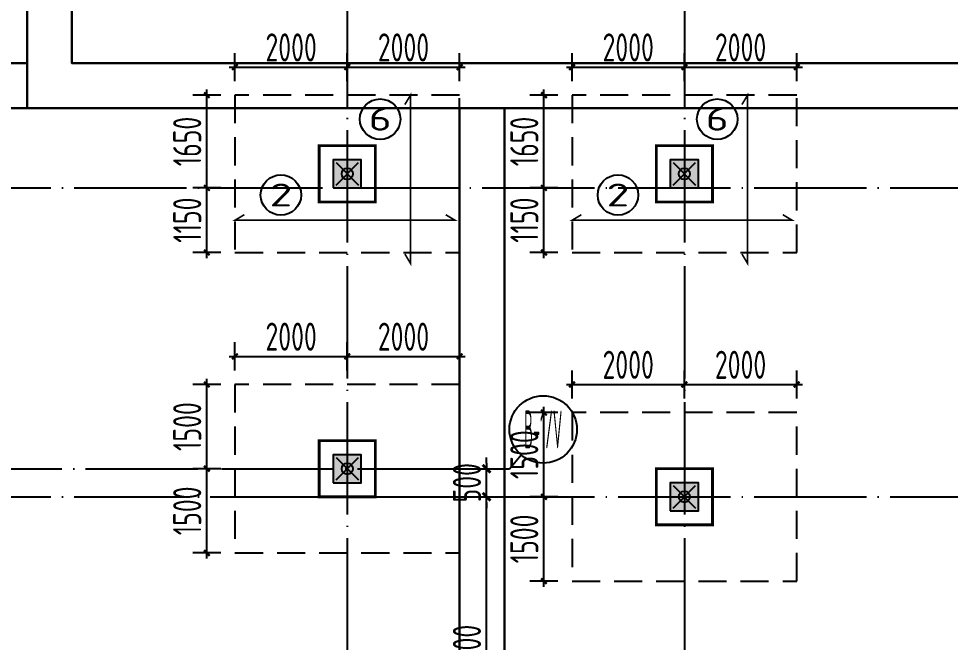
# Model space of a CAD drawing. Extents: x -57409 to 252654, y -8259 to 229119.
# Drawn here: x 82328 to 98913, y 173271 to 184376 of the extents above; entities that cross this region are included whole.
import ezdxf
from ezdxf.enums import TextEntityAlignment as Align

# ---------------------------------------------------------------- set-up
doc = ezdxf.new("R2010")
doc.units = 0
doc.header["$LTSCALE"] = 100
doc.header["$PDMODE"] = 35
doc.header["$PDSIZE"] = 200
doc.linetypes.add('DASHED', pattern=[0.75, 0.5, -0.25])
doc.linetypes.add('DOTE', pattern=[2.42, 2, -0.2, 0.02, -0.2])
doc.layers.get('0').update_dxf_attribs({"linetype": 'CONTINUOUS'})
doc.layers.get('Defpoints').update_dxf_attribs({"linetype": 'CONTINUOUS'})
for name, color, linetype in [('B-TEXT', 3, 'CONTINUOUS'), ('codim', 7, 'CONTINUOUS'), ('COLU', 7, 'CONTINUOUS'), ('CT', 2, 'CONTINUOUS'), ('dote', 253, 'DOTE'), ('h填实-柱墙', 254, 'CONTINUOUS'), ('Z-AXIS', 3, 'CONTINUOUS'), ('Z-TEXT', 2, 'CONTINUOUS'), ('z柱下板带', 140, 'CONTINUOUS'), ('板底钢筋', 24, 'CONTINUOUS')]:
    doc.layers.add(name, color=color, linetype=linetype)
doc.layers.add('重心计算', color=7, linetype='CONTINUOUS', plot=False)
doc.styles.add('_TCH_AXIS', font='tssdeng.shx', dxfattribs={"width": 0.7, "bigfont": 'tssdchn.shx'})
doc.styles.add('COMPLEX', font='tssdeng.shx', dxfattribs={"width": 0.7, "bigfont": 'tssdchn.shx'})
doc.styles.add('Jgcad-DIM', font='tssdeng.shx', dxfattribs={"width": 0.7, "bigfont": 'tssdchn.shx'})
doc.styles.add('TSSD_Dimension', font='tssdeng.shx', dxfattribs={"width": 0.7})
doc.dimstyles.new('TSSD_100_100$0', dxfattribs={"dimtxt": 300, "dimasz": 100, "dimexe": 100, "dimexo": 250, "dimgap": 100, "dimtad": 1, "dimdec": 0, "dimzin": 0, "dimdsep": 46, "dimtxsty": 'TSSD_Dimension', "dimblk": '_tsdbk', "dimblk1": '_tsdbk', "dimblk2": '_tsdbk', "dimsah": 1, "dimcen": 0, "dimdle": 100, "dimclrt": 7, "dimadec": 0, "dimazin": 0, "dimtfac": 1, "dimtdec": 0, "dimtix": 1, "dimtmove": 2, "dimatfit": 3, "dimldrblk": '_tsdbk', "dimfxl": 1, "dimtolj": 1, "dimtzin": 0, "dimarcsym": 0})

# ---------------------------------------------------------------- blocks, each defined once
blk = doc.blocks.new('_AXISO')
blk.add_circle((0, 0), 0.5)
at = {"layer": 'B-TEXT', "style": 'COMPLEX', "width": 1.450893}
blk.add_attdef('A', text='', height=0.56, dxfattribs=at).set_placement((0.249375, -0.28), (0.749375, -0.28), align=Align.FIT)
blk = doc.blocks.new('_tsdbk')
blk.add_line((-1, 0), (0, 0))
at = {"const_width": 0.5}
blk.add_lwpolyline([(-0.7, -0.7), (0.7, 0.7)], dxfattribs=at)
blk = doc.blocks.new('*D344')
at = {"layer": 'Defpoints', "color": 0}
for p in [(89463, 176363), (90657, 176363), (89463, 175863)]:
    blk.add_point(p, dxfattribs=at)
at = {"layer": 'Z-AXIS', "color": 0, "lineweight": -2}
for p, q in [((90657, 176463), (90657, 176563)), ((89713, 176363), (90757, 176363)), ((90657, 175863), (90657, 176363)), ((89713, 175863), (90757, 175863)), ((90657, 175763), (90657, 175663))]:
    blk.add_line(p, q, dxfattribs=at)
at = {"layer": 'Z-AXIS', "color": 0, "lineweight": -2, "xscale": 100, "yscale": 100, "zscale": 100}
for p, rotation in [((90657, 176363), 270), ((90657, 175863), 90)]:
    blk.add_blockref('_tsdbk', p, dxfattribs=dict(at, rotation=rotation))
at = {"layer": 'Z-AXIS', "color": 7, "insert": (90307, 176113), "char_height": 500, "attachment_point": 5, "rotation": 90, "style": 'TSSD_Dimension'}
blk.add_mtext('\\A1;500', dxfattribs=at)
blk = doc.blocks.new('*D349')
at = {"layer": 'Defpoints', "color": 0}
for p in [(89463, 175863), (90657, 175863), (89463, 170363)]:
    blk.add_point(p, dxfattribs=at)
at = {"layer": 'Z-AXIS', "color": 0, "lineweight": -2}
for p, q in [((89713, 175863), (90757, 175863)), ((90657, 170463), (90657, 175763)), ((89713, 170363), (90757, 170363))]:
    blk.add_line(p, q, dxfattribs=at)
at = {"layer": 'Z-AXIS', "color": 0, "lineweight": -2, "xscale": 100, "yscale": 100, "zscale": 100}
for p, rotation in [((90657, 175863), 90), ((90657, 170363), 270)]:
    blk.add_blockref('_tsdbk', p, dxfattribs=dict(at, rotation=rotation))
at = {"layer": 'Z-AXIS', "color": 7, "insert": (90307, 173113), "char_height": 500, "attachment_point": 5, "rotation": 90, "style": 'TSSD_Dimension'}
blk.add_mtext('\\A1;5500', dxfattribs=at)
blk = doc.blocks.new('_ArchTick')
at = {"color": 0, "linetype": 'ByBlock', "const_width": 0.4}
blk.add_lwpolyline([(-0.5, -0.5), (0.5, 0.5)], dxfattribs=at)
blk = doc.blocks.new('*D1045')
at = {"layer": 'codim', "color": 7, "lineweight": -2}
for p, q in [((91928, 175863), (91428, 175863)), ((91928, 174363), (91428, 174363))]:
    blk.add_line(p, q, dxfattribs=at)
at = {"layer": 'codim', "color": 0, "lineweight": -2}
blk.add_line((91678, 174263), (91678, 175963), dxfattribs=at)
at = {"layer": 'Defpoints', "color": 0}
for p in [(91678, 175863), (92178, 175863), (92178, 174363)]:
    blk.add_point(p, dxfattribs=at)
at = {"layer": 'codim', "color": 0, "lineweight": -2, "xscale": 100, "yscale": 100, "zscale": 100}
for p, rotation in [((91678, 175863), 90), ((91678, 174363), 270)]:
    blk.add_blockref('_ArchTick', p, dxfattribs=dict(at, rotation=rotation))
at = {"layer": 'codim', "color": 1, "insert": (91328, 175113), "char_height": 500, "attachment_point": 5, "rotation": 90, "style": 'Jgcad-DIM'}
blk.add_mtext('\\A1;1500', dxfattribs=at)
blk = doc.blocks.new('*D1056')
at = {"layer": 'codim', "color": 0, "lineweight": -2}
blk.add_line((91678, 175763), (91678, 177463), dxfattribs=at)
at = {"layer": 'codim', "color": 7, "lineweight": -2}
for p, q in [((91928, 177363), (91428, 177363)), ((91928, 175863), (91428, 175863))]:
    blk.add_line(p, q, dxfattribs=at)
at = {"layer": 'Defpoints', "color": 0}
for p in [(91678, 177363), (92178, 177363), (92178, 175863)]:
    blk.add_point(p, dxfattribs=at)
at = {"layer": 'codim', "color": 0, "lineweight": -2, "xscale": 100, "yscale": 100, "zscale": 100}
for p, rotation in [((91678, 177363), 90), ((91678, 175863), 270)]:
    blk.add_blockref('_ArchTick', p, dxfattribs=dict(at, rotation=rotation))
at = {"layer": 'codim', "color": 1, "insert": (91328, 176613), "char_height": 500, "attachment_point": 5, "rotation": 90, "style": 'Jgcad-DIM'}
blk.add_mtext('\\A1;1500', dxfattribs=at)
blk = doc.blocks.new('*D1057')
at = {"layer": 'codim', "color": 7, "lineweight": -2}
for p, q in [((92178, 177613), (92178, 178113)), ((94178, 177613), (94178, 178113))]:
    blk.add_line(p, q, dxfattribs=at)
at = {"layer": 'codim', "color": 0, "lineweight": -2}
blk.add_line((92078, 177863), (94278, 177863), dxfattribs=at)
at = {"layer": 'Defpoints', "color": 0}
for p in [(94178, 177863), (92178, 177363), (94178, 177363)]:
    blk.add_point(p, dxfattribs=at)
at = {"layer": 'codim', "color": 0, "lineweight": -2, "xscale": 100, "yscale": 100, "zscale": 100, "rotation": 180}
blk.add_blockref('_ArchTick', (92178, 177863), dxfattribs=at)
at = {"layer": 'codim', "color": 0, "lineweight": -2, "xscale": 100, "yscale": 100, "zscale": 100}
blk.add_blockref('_ArchTick', (94178, 177863), dxfattribs=at)
at = {"layer": 'codim', "color": 1, "insert": (93178, 178213), "char_height": 500, "attachment_point": 5, "style": 'Jgcad-DIM'}
blk.add_mtext('\\A1;2000', dxfattribs=at)
blk = doc.blocks.new('*D1058')
at = {"layer": 'codim', "color": 7, "lineweight": -2}
for p, q in [((94178, 177613), (94178, 178113)), ((96178, 177613), (96178, 178113))]:
    blk.add_line(p, q, dxfattribs=at)
at = {"layer": 'codim', "color": 0, "lineweight": -2}
blk.add_line((94078, 177863), (96278, 177863), dxfattribs=at)
at = {"layer": 'Defpoints', "color": 0}
for p in [(96178, 177863), (94178, 177363), (96178, 177363)]:
    blk.add_point(p, dxfattribs=at)
at = {"layer": 'codim', "color": 0, "lineweight": -2, "xscale": 100, "yscale": 100, "zscale": 100, "rotation": 180}
blk.add_blockref('_ArchTick', (94178, 177863), dxfattribs=at)
at = {"layer": 'codim', "color": 0, "lineweight": -2, "xscale": 100, "yscale": 100, "zscale": 100}
blk.add_blockref('_ArchTick', (96178, 177863), dxfattribs=at)
at = {"layer": 'codim', "color": 1, "insert": (95178, 178213), "char_height": 500, "attachment_point": 5, "style": 'Jgcad-DIM'}
blk.add_mtext('\\A1;2000', dxfattribs=at)
blk = doc.blocks.new('*D1059')
at = {"layer": 'codim', "color": 0, "lineweight": -2}
blk.add_line((91678, 180113), (91678, 181463), dxfattribs=at)
at = {"layer": 'codim', "color": 7, "lineweight": -2}
for p, q in [((91928, 181363), (91428, 181363)), ((91928, 180213), (91428, 180213))]:
    blk.add_line(p, q, dxfattribs=at)
at = {"layer": 'Defpoints', "color": 0}
for p in [(91678, 181363), (92178, 181363), (92178, 180213)]:
    blk.add_point(p, dxfattribs=at)
at = {"layer": 'codim', "color": 0, "lineweight": -2, "xscale": 100, "yscale": 100, "zscale": 100}
for p, rotation in [((91678, 181363), 90), ((91678, 180213), 270)]:
    blk.add_blockref('_ArchTick', p, dxfattribs=dict(at, rotation=rotation))
at = {"layer": 'codim', "color": 1, "insert": (91328, 180788), "char_height": 500, "attachment_point": 5, "rotation": 90, "style": 'Jgcad-DIM'}
blk.add_mtext('\\A1;1150', dxfattribs=at)
blk = doc.blocks.new('*D1060')
at = {"layer": 'codim', "color": 0, "lineweight": -2}
blk.add_line((91678, 181263), (91678, 183113), dxfattribs=at)
at = {"layer": 'codim', "color": 7, "lineweight": -2}
for p, q in [((91928, 183013), (91428, 183013)), ((91928, 181363), (91428, 181363))]:
    blk.add_line(p, q, dxfattribs=at)
at = {"layer": 'Defpoints', "color": 0}
for p in [(91678, 183013), (92178, 183013), (92178, 181363)]:
    blk.add_point(p, dxfattribs=at)
at = {"layer": 'codim', "color": 0, "lineweight": -2, "xscale": 100, "yscale": 100, "zscale": 100}
for p, rotation in [((91678, 183013), 90), ((91678, 181363), 270)]:
    blk.add_blockref('_ArchTick', p, dxfattribs=dict(at, rotation=rotation))
at = {"layer": 'codim', "color": 1, "insert": (91328, 182188), "char_height": 500, "attachment_point": 5, "rotation": 90, "style": 'Jgcad-DIM'}
blk.add_mtext('\\A1;1650', dxfattribs=at)
blk = doc.blocks.new('*D1061')
at = {"layer": 'codim', "color": 7, "lineweight": -2}
for p, q in [((92178, 183263), (92178, 183763)), ((94178, 183263), (94178, 183763))]:
    blk.add_line(p, q, dxfattribs=at)
at = {"layer": 'codim', "color": 0, "lineweight": -2}
blk.add_line((92078, 183513), (94278, 183513), dxfattribs=at)
at = {"layer": 'Defpoints', "color": 0}
for p in [(94178, 183513), (92178, 183013), (94178, 183013)]:
    blk.add_point(p, dxfattribs=at)
at = {"layer": 'codim', "color": 0, "lineweight": -2, "xscale": 100, "yscale": 100, "zscale": 100, "rotation": 180}
blk.add_blockref('_ArchTick', (92178, 183513), dxfattribs=at)
at = {"layer": 'codim', "color": 0, "lineweight": -2, "xscale": 100, "yscale": 100, "zscale": 100}
blk.add_blockref('_ArchTick', (94178, 183513), dxfattribs=at)
at = {"layer": 'codim', "color": 1, "insert": (93178, 183863), "char_height": 500, "attachment_point": 5, "style": 'Jgcad-DIM'}
blk.add_mtext('\\A1;2000', dxfattribs=at)
blk = doc.blocks.new('*D1062')
at = {"layer": 'codim', "color": 7, "lineweight": -2}
for p, q in [((94178, 183263), (94178, 183763)), ((96178, 183263), (96178, 183763))]:
    blk.add_line(p, q, dxfattribs=at)
at = {"layer": 'codim', "color": 0, "lineweight": -2}
blk.add_line((94078, 183513), (96278, 183513), dxfattribs=at)
at = {"layer": 'Defpoints', "color": 0}
for p in [(96178, 183513), (94178, 183013), (96178, 183013)]:
    blk.add_point(p, dxfattribs=at)
at = {"layer": 'codim', "color": 0, "lineweight": -2, "xscale": 100, "yscale": 100, "zscale": 100, "rotation": 180}
blk.add_blockref('_ArchTick', (94178, 183513), dxfattribs=at)
at = {"layer": 'codim', "color": 0, "lineweight": -2, "xscale": 100, "yscale": 100, "zscale": 100}
blk.add_blockref('_ArchTick', (96178, 183513), dxfattribs=at)
at = {"layer": 'codim', "color": 1, "insert": (95178, 183863), "char_height": 500, "attachment_point": 5, "style": 'Jgcad-DIM'}
blk.add_mtext('\\A1;2000', dxfattribs=at)
blk = doc.blocks.new('*D1105')
at = {"layer": 'codim', "color": 7, "lineweight": -2}
for p, q in [((85928, 176363), (85428, 176363)), ((85928, 174863), (85428, 174863))]:
    blk.add_line(p, q, dxfattribs=at)
at = {"layer": 'codim', "color": 0, "lineweight": -2}
blk.add_line((85678, 174763), (85678, 176463), dxfattribs=at)
at = {"layer": 'Defpoints', "color": 0}
for p in [(85678, 176363), (86178, 176363), (86178, 174863)]:
    blk.add_point(p, dxfattribs=at)
at = {"layer": 'codim', "color": 0, "lineweight": -2, "xscale": 100, "yscale": 100, "zscale": 100}
for p, rotation in [((85678, 176363), 90), ((85678, 174863), 270)]:
    blk.add_blockref('_ArchTick', p, dxfattribs=dict(at, rotation=rotation))
at = {"layer": 'codim', "color": 1, "insert": (85328, 175613), "char_height": 500, "attachment_point": 5, "rotation": 90, "style": 'Jgcad-DIM'}
blk.add_mtext('\\A1;1500', dxfattribs=at)
blk = doc.blocks.new('*D1106')
at = {"layer": 'codim', "color": 0, "lineweight": -2}
blk.add_line((85678, 176263), (85678, 177963), dxfattribs=at)
at = {"layer": 'codim', "color": 7, "lineweight": -2}
for p, q in [((85928, 177863), (85428, 177863)), ((85928, 176363), (85428, 176363))]:
    blk.add_line(p, q, dxfattribs=at)
at = {"layer": 'Defpoints', "color": 0}
for p in [(85678, 177863), (86178, 177863), (86178, 176363)]:
    blk.add_point(p, dxfattribs=at)
at = {"layer": 'codim', "color": 0, "lineweight": -2, "xscale": 100, "yscale": 100, "zscale": 100}
for p, rotation in [((85678, 177863), 90), ((85678, 176363), 270)]:
    blk.add_blockref('_ArchTick', p, dxfattribs=dict(at, rotation=rotation))
at = {"layer": 'codim', "color": 1, "insert": (85328, 177113), "char_height": 500, "attachment_point": 5, "rotation": 90, "style": 'Jgcad-DIM'}
blk.add_mtext('\\A1;1500', dxfattribs=at)
blk = doc.blocks.new('*D1107')
at = {"layer": 'codim', "color": 7, "lineweight": -2}
for p, q in [((86178, 178113), (86178, 178613)), ((88178, 178113), (88178, 178613))]:
    blk.add_line(p, q, dxfattribs=at)
at = {"layer": 'codim', "color": 0, "lineweight": -2}
blk.add_line((86078, 178363), (88278, 178363), dxfattribs=at)
at = {"layer": 'Defpoints', "color": 0}
for p in [(88178, 178363), (86178, 177863), (88178, 177863)]:
    blk.add_point(p, dxfattribs=at)
at = {"layer": 'codim', "color": 0, "lineweight": -2, "xscale": 100, "yscale": 100, "zscale": 100, "rotation": 180}
blk.add_blockref('_ArchTick', (86178, 178363), dxfattribs=at)
at = {"layer": 'codim', "color": 0, "lineweight": -2, "xscale": 100, "yscale": 100, "zscale": 100}
blk.add_blockref('_ArchTick', (88178, 178363), dxfattribs=at)
at = {"layer": 'codim', "color": 1, "insert": (87178, 178713), "char_height": 500, "attachment_point": 5, "style": 'Jgcad-DIM'}
blk.add_mtext('\\A1;2000', dxfattribs=at)
blk = doc.blocks.new('*D923')
at = {"layer": 'codim', "color": 7, "lineweight": -2}
for p, q in [((88178, 178113), (88178, 178613)), ((90178, 178113), (90178, 178613))]:
    blk.add_line(p, q, dxfattribs=at)
at = {"layer": 'codim', "color": 0, "lineweight": -2}
blk.add_line((88078, 178363), (90278, 178363), dxfattribs=at)
at = {"layer": 'Defpoints', "color": 0}
for p in [(90178, 178363), (88178, 177863), (90178, 177863)]:
    blk.add_point(p, dxfattribs=at)
at = {"layer": 'codim', "color": 0, "lineweight": -2, "xscale": 100, "yscale": 100, "zscale": 100, "rotation": 180}
blk.add_blockref('_ArchTick', (88178, 178363), dxfattribs=at)
at = {"layer": 'codim', "color": 0, "lineweight": -2, "xscale": 100, "yscale": 100, "zscale": 100}
blk.add_blockref('_ArchTick', (90178, 178363), dxfattribs=at)
at = {"layer": 'codim', "color": 1, "insert": (89178, 178713), "char_height": 500, "attachment_point": 5, "style": 'Jgcad-DIM'}
blk.add_mtext('\\A1;2000', dxfattribs=at)
blk = doc.blocks.new('*D924')
at = {"layer": 'codim', "color": 0, "lineweight": -2}
blk.add_line((85678, 180113), (85678, 181463), dxfattribs=at)
at = {"layer": 'codim', "color": 7, "lineweight": -2}
for p, q in [((85928, 181363), (85428, 181363)), ((85928, 180213), (85428, 180213))]:
    blk.add_line(p, q, dxfattribs=at)
at = {"layer": 'Defpoints', "color": 0}
for p in [(85678, 181363), (86178, 181363), (86178, 180213)]:
    blk.add_point(p, dxfattribs=at)
at = {"layer": 'codim', "color": 0, "lineweight": -2, "xscale": 100, "yscale": 100, "zscale": 100}
for p, rotation in [((85678, 181363), 90), ((85678, 180213), 270)]:
    blk.add_blockref('_ArchTick', p, dxfattribs=dict(at, rotation=rotation))
at = {"layer": 'codim', "color": 1, "insert": (85328, 180788), "char_height": 500, "attachment_point": 5, "rotation": 90, "style": 'Jgcad-DIM'}
blk.add_mtext('\\A1;1150', dxfattribs=at)
blk = doc.blocks.new('*D925')
at = {"layer": 'codim', "color": 0, "lineweight": -2}
blk.add_line((85678, 181263), (85678, 183113), dxfattribs=at)
at = {"layer": 'codim', "color": 7, "lineweight": -2}
for p, q in [((85928, 183013), (85428, 183013)), ((85928, 181363), (85428, 181363))]:
    blk.add_line(p, q, dxfattribs=at)
at = {"layer": 'Defpoints', "color": 0}
for p in [(85678, 183013), (86178, 183013), (86178, 181363)]:
    blk.add_point(p, dxfattribs=at)
at = {"layer": 'codim', "color": 0, "lineweight": -2, "xscale": 100, "yscale": 100, "zscale": 100}
for p, rotation in [((85678, 183013), 90), ((85678, 181363), 270)]:
    blk.add_blockref('_ArchTick', p, dxfattribs=dict(at, rotation=rotation))
at = {"layer": 'codim', "color": 1, "insert": (85328, 182188), "char_height": 500, "attachment_point": 5, "rotation": 90, "style": 'Jgcad-DIM'}
blk.add_mtext('\\A1;1650', dxfattribs=at)
blk = doc.blocks.new('*D926')
at = {"layer": 'codim', "color": 7, "lineweight": -2}
for p, q in [((86178, 183263), (86178, 183763)), ((88178, 183263), (88178, 183763))]:
    blk.add_line(p, q, dxfattribs=at)
at = {"layer": 'codim', "color": 0, "lineweight": -2}
blk.add_line((86078, 183513), (88278, 183513), dxfattribs=at)
at = {"layer": 'Defpoints', "color": 0}
for p in [(88178, 183513), (86178, 183013), (88178, 183013)]:
    blk.add_point(p, dxfattribs=at)
at = {"layer": 'codim', "color": 0, "lineweight": -2, "xscale": 100, "yscale": 100, "zscale": 100, "rotation": 180}
blk.add_blockref('_ArchTick', (86178, 183513), dxfattribs=at)
at = {"layer": 'codim', "color": 0, "lineweight": -2, "xscale": 100, "yscale": 100, "zscale": 100}
blk.add_blockref('_ArchTick', (88178, 183513), dxfattribs=at)
at = {"layer": 'codim', "color": 1, "insert": (87178, 183863), "char_height": 500, "attachment_point": 5, "style": 'Jgcad-DIM'}
blk.add_mtext('\\A1;2000', dxfattribs=at)
blk = doc.blocks.new('*D927')
at = {"layer": 'codim', "color": 7, "lineweight": -2}
for p, q in [((88178, 183263), (88178, 183763)), ((90178, 183263), (90178, 183763))]:
    blk.add_line(p, q, dxfattribs=at)
at = {"layer": 'codim', "color": 0, "lineweight": -2}
blk.add_line((88078, 183513), (90278, 183513), dxfattribs=at)
at = {"layer": 'Defpoints', "color": 0}
for p in [(90178, 183513), (88178, 183013), (90178, 183013)]:
    blk.add_point(p, dxfattribs=at)
at = {"layer": 'codim', "color": 0, "lineweight": -2, "xscale": 100, "yscale": 100, "zscale": 100, "rotation": 180}
blk.add_blockref('_ArchTick', (88178, 183513), dxfattribs=at)
at = {"layer": 'codim', "color": 0, "lineweight": -2, "xscale": 100, "yscale": 100, "zscale": 100}
blk.add_blockref('_ArchTick', (90178, 183513), dxfattribs=at)
at = {"layer": 'codim', "color": 1, "insert": (89178, 183863), "char_height": 500, "attachment_point": 5, "style": 'Jgcad-DIM'}
blk.add_mtext('\\A1;2000', dxfattribs=at)
blk = doc.blocks.new('后浇带现场')
at = {"color": 6, "lineweight": 30}
for points in [[(714656, 762040), (714656, 738930), (710056, 738930), (710056, 730049), (775507, 730049), (775507, 772730)], [(715456, 762040), (715456, 738130), (710856, 738130), (710856, 730849), (774707, 730849), (774707, 772730)], [(660511, 730049), (710056, 730049), (710057, 730849), (660479, 730849)], [(760007, 730049), (760007, 673430), (717757, 673430), (717757, 730049)], [(759207, 730049), (759207, 674230), (718557, 674230), (718557, 730049)]]:
    blk.add_lwpolyline(points, dxfattribs=at)

msp = doc.modelspace()

# ---------------------------------------------------------------- hatches: boundary and pattern name
at = {"layer": 'h填实-柱墙'}
for points in [[(87927.6, 181362.7), (88427.6, 181362.7), (88427.6, 181862.7), (87927.6, 181862.7)], [(93927.6, 181362.7), (94427.6, 181362.7), (94427.6, 181862.7), (93927.6, 181862.7)], [(87927.6, 176112.7), (88427.6, 176112.7), (88427.6, 176612.7), (87927.6, 176612.7)], [(93927.6, 175612.7), (94427.6, 175612.7), (94427.6, 176112.7), (93927.6, 176112.7)]]:
    msp.add_hatch(color=256, dxfattribs=at).paths.add_polyline_path(points)

# ---------------------------------------------------------------- linework, layer by layer
at = {"layer": 'COLU'}
for points in [[(87927.6, 181362.7), (88427.6, 181362.7), (88427.6, 181862.7), (87927.6, 181862.7)], [(93927.6, 181362.7), (94427.6, 181362.7), (94427.6, 181862.7), (93927.6, 181862.7)], [(87927.6, 176112.7), (88427.6, 176112.7), (88427.6, 176612.7), (87927.6, 176612.7)], [(93927.6, 175612.7), (94427.6, 175612.7), (94427.6, 176112.7), (93927.6, 176112.7)]]:
    msp.add_lwpolyline(points, close=True, dxfattribs=at)
at = {"layer": 'CT', "const_width": 50}
for points in [[(87677.6, 181112.7), (88677.6, 181112.7), (88677.6, 182112.7), (87677.6, 182112.7)], [(93677.6, 181112.7), (94677.6, 181112.7), (94677.6, 182112.7), (93677.6, 182112.7)], [(87677.6, 175862.7), (88677.6, 175862.7), (88677.6, 176862.7), (87677.6, 176862.7)], [(93677.6, 175362.7), (94677.6, 175362.7), (94677.6, 176362.7), (93677.6, 176362.7)]]:
    msp.add_lwpolyline(points, close=True, dxfattribs=at)
at = {"layer": 'dote', "ltscale": 10}
for p, q in [((88177.6, 218687.9), (88177.7, 75280)), ((94177.6, 218687.9), (94177.7, 75280)), ((44598.4, 181362.7), (219938.2, 181362.7)), ((44799.1, 176362.7), (89462.8, 176362.7)), ((44598.4, 175862.7), (219938.2, 175862.7))]:
    msp.add_line(p, q, dxfattribs=at)
at = {"layer": 'Z-AXIS'}
for p, q in [((91064.8, 176362.7), (91274.4, 176607.2)), ((89462.8, 176362.7), (91064.8, 176362.7))]:
    msp.add_line(p, q, dxfattribs=at)
at = {"layer": 'z柱下板带', "color": 181, "linetype": 'DASHED', "ltscale": 10}
for points in [[(86177.6, 180212.7), (90177.6, 180212.7), (90177.6, 183012.7), (86177.6, 183012.7)], [(92177.6, 180212.7), (96177.6, 180212.7), (96177.6, 183012.7), (92177.6, 183012.7)]]:
    msp.add_lwpolyline(points, close=True, dxfattribs=at)
at = {"layer": 'z柱下板带', "linetype": 'DASHED', "ltscale": 10}
for points in [[(86177.6, 174862.7), (90177.6, 174862.7), (90177.6, 177862.7), (86177.6, 177862.7)], [(92177.6, 174362.7), (96177.6, 174362.7), (96177.6, 177362.7), (92177.6, 177362.7)]]:
    msp.add_lwpolyline(points, close=True, dxfattribs=at)
at = {"layer": '板底钢筋', "const_width": 30}
for points in [[(89202.3, 180185.7), (89302.3, 180019), (89302.3, 183012.7), (89202.3, 182846.1)], [(95202.3, 180185.7), (95302.3, 180019), (95302.3, 183012.7), (95202.3, 182846.1)], [(86344.3, 180885.1), (86177.6, 180785.1), (90096.7, 180785.1), (89930.1, 180885.1)], [(92344.3, 180885.1), (92177.6, 180785.1), (96096.7, 180785.1), (95930.1, 180885.1)]]:
    msp.add_lwpolyline(points, dxfattribs=at)
at = {"layer": '重心计算', "color": 5}
for p in [(88177.6, 181612.7), (88177.6, 181612.7), (88177.6, 181612.7), (88177.6, 181612.7), (88177.6, 181612.7), (94177.6, 181612.7), (94177.6, 181612.7), (94177.6, 181612.7), (94177.6, 181612.7), (88177.6, 176362.7), (88177.6, 176362.7), (88177.6, 176362.7), (88177.6, 176362.7), (88177.6, 176362.7), (94177.6, 175862.7), (94177.6, 175862.7), (94177.6, 175862.7), (94177.6, 175862.7)]:
    msp.add_point(p, dxfattribs=at)

# ---------------------------------------------------------------- block references
at = {"color": 3, "lineweight": 30}
msp.add_blockref('后浇带现场', (-627579.1, -547267.4), dxfattribs=at)
at = {"layer": 'Z-AXIS'}
ref = msp.add_blockref('_AXISO', (91664.8, 177062.7), dxfattribs=dict(at, xscale=1199.999999999998, yscale=1200, zscale=1200, rotation=359.9996457873846))
ref.add_attrib('A', 'B-1/V', dxfattribs={"color": 7, "height": 678.82, "rotation": 359.99965, "style": '_TCH_AXIS', "width": 0.252427}).set_placement((91325.4, 176723.3), (92004.3, 176723.3), align=Align.FIT)
at = {"layer": 'Z-TEXT'}
ref = msp.add_blockref('_AXISO', (88762.5, 182585.2), dxfattribs=dict(at, xscale=720.0000000000074, yscale=720, zscale=720, rotation=359.9996457873825))
ref.add_attrib('A', '6', dxfattribs={"layer": 'Z-AXIS', "color": 7, "height": 407.3, "rotation": 359.99965, "style": '_TCH_AXIS', "width": 2}).set_placement((88558.9, 182381.6), (88966.2, 182381.6), align=Align.FIT)
ref = msp.add_blockref('_AXISO', (94762.5, 182585.2), dxfattribs=dict(at, xscale=720.0000000000074, yscale=720, zscale=720, rotation=359.9996457873825))
ref.add_attrib('A', '6', dxfattribs={"layer": 'Z-AXIS', "color": 7, "height": 407.3, "rotation": 359.99965, "style": '_TCH_AXIS', "width": 2}).set_placement((94558.9, 182381.6), (94966.2, 182381.6), align=Align.FIT)
ref = msp.add_blockref('_AXISO', (86995.6, 181235.4), dxfattribs=dict(at, xscale=720.0000000000074, yscale=720, zscale=720, rotation=359.9996457873825))
ref.add_attrib('A', '2', dxfattribs={"layer": 'Z-AXIS', "color": 7, "height": 407.3, "rotation": 359.99965, "style": '_TCH_AXIS', "width": 1.857143}).set_placement((86791.9, 181031.8), (87199.2, 181031.8), align=Align.FIT)
ref = msp.add_blockref('_AXISO', (92995.6, 181235.4), dxfattribs=dict(at, xscale=720.0000000000074, yscale=720, zscale=720, rotation=359.9996457873825))
ref.add_attrib('A', '2', dxfattribs={"layer": 'Z-AXIS', "color": 7, "height": 407.3, "rotation": 359.99965, "style": '_TCH_AXIS', "width": 1.857143}).set_placement((92791.9, 181031.8), (93199.2, 181031.8), align=Align.FIT)

# ---------------------------------------------------------------- dimensions: what is measured, and where the dimension line sits
at = {"layer": 'codim'}
for base, p1, p2, picture, middle in [((88177.6, 183512.7), (86177.6, 183012.7), (88177.6, 183012.7), '*D926', (87177.6, 183862.7)), ((90177.6, 183512.7), (88177.6, 183012.7), (90177.6, 183012.7), '*D927', (89177.6, 183862.7)), ((94177.6, 183512.7), (92177.6, 183012.7), (94177.6, 183012.7), '*D1061', (93177.6, 183862.7)), ((96177.6, 183512.7), (94177.6, 183012.7), (96177.6, 183012.7), '*D1062', (95177.6, 183862.7)), ((88177.7, 178362.7), (86177.7, 177862.7), (88177.7, 177862.7), '*D1107', (87177.7, 178712.7)), ((90177.7, 178362.7), (88177.7, 177862.7), (90177.7, 177862.7), '*D923', (89177.7, 178712.7)), ((94177.6, 177862.7), (92177.6, 177362.7), (94177.6, 177362.7), '*D1057', (93177.6, 178212.7)), ((96177.6, 177862.7), (94177.6, 177362.7), (96177.6, 177362.7), '*D1058', (95177.6, 178212.7))]:
    dim = msp.add_linear_dim(base=base, p1=p1, p2=p2, dimstyle='TSSD_100_100$0', override={"dimtxt": 500, "dimexe": 250, "dimtxsty": 'Jgcad-DIM', "dimblk": 'ArchTick', "dimblk1": 'ArchTick', "dimblk2": 'ArchTick', "dimclre": 7, "dimclrt": 1, "dimadec": 3}, dxfattribs=at)
    dim.commit()
    dim.dimension.update_dxf_attribs({"geometry": picture, "text_midpoint": middle})
for base, p1, p2, picture, middle in [((85677.6, 183012.7), (86177.6, 181362.7), (86177.6, 183012.7), '*D925', (85327.6, 182187.7)), ((91677.6, 183012.7), (92177.6, 181362.7), (92177.6, 183012.7), '*D1060', (91327.6, 182187.7)), ((85677.6, 181362.7), (86177.6, 180212.7), (86177.6, 181362.7), '*D924', (85327.6, 180787.7)), ((91677.6, 181362.7), (92177.6, 180212.7), (92177.6, 181362.7), '*D1059', (91327.6, 180787.7)), ((85677.7, 177862.7), (86177.7, 176362.7), (86177.7, 177862.7), '*D1106', (85327.7, 177112.7)), ((91677.6, 177362.7), (92177.6, 175862.7), (92177.6, 177362.7), '*D1056', (91327.6, 176612.7)), ((85677.7, 176362.7), (86177.7, 174862.7), (86177.7, 176362.7), '*D1105', (85327.7, 175612.7)), ((91677.6, 175862.7), (92177.6, 174362.7), (92177.6, 175862.7), '*D1045', (91327.6, 175112.7))]:
    dim = msp.add_linear_dim(base=base, p1=p1, p2=p2, angle=90, dimstyle='TSSD_100_100$0', override={"dimtxt": 500, "dimexe": 250, "dimtxsty": 'Jgcad-DIM', "dimblk": 'ArchTick', "dimblk1": 'ArchTick', "dimblk2": 'ArchTick', "dimclre": 7, "dimclrt": 1, "dimadec": 3}, dxfattribs=at)
    dim.commit()
    dim.dimension.update_dxf_attribs({"geometry": picture, "text_midpoint": middle})
at = {"layer": 'Z-AXIS'}
for base, p1, p2, picture, middle in [((90656.6, 176362.7), (89462.8, 175862.7), (89462.8, 176362.7), '*D344', (90306.6, 176112.7)), ((90656.6, 175862.7), (89462.8, 170362.7), (89462.8, 175862.7), '*D349', (90306.6, 173112.7))]:
    dim = msp.add_linear_dim(base=base, p1=p1, p2=p2, angle=90, dimstyle='TSSD_100_100$0', override={"dimtxt": 500}, dxfattribs=at)
    dim.commit()
    dim.dimension.update_dxf_attribs({"geometry": picture, "text_midpoint": middle})

doc.saveas('drawing.dxf')
